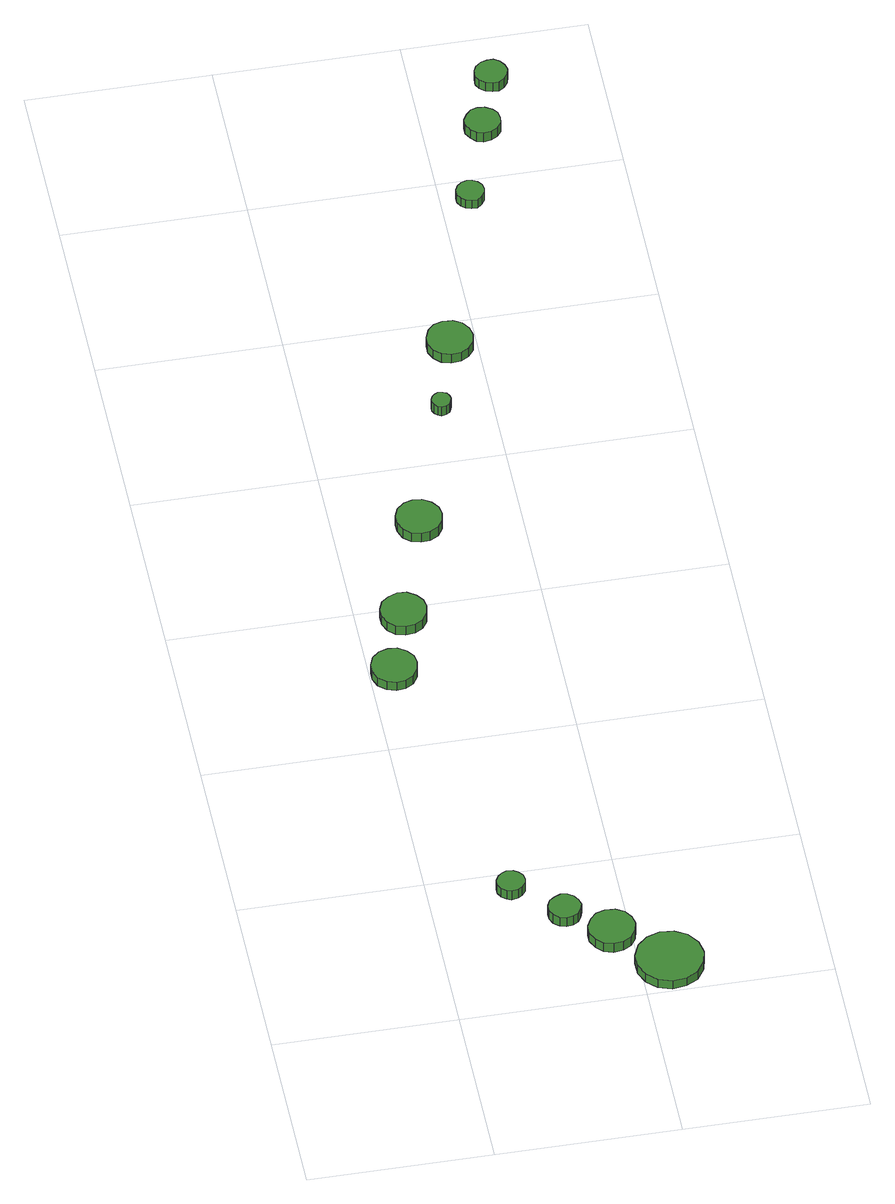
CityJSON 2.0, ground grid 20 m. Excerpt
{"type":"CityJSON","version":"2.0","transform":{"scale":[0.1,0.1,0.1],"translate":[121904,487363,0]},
"CityObjects":{
"tree1":{"type":"SolitaryVegetationObject","attributes":{"function":"something"},"geometry":[{"type":"MultiSurface","lod":"1","boundaries":[[[0,1,2,3,4,5,6,7,8,9,10,11,12,13,14]],[[15,16,17,18,19,20,21,22,23,24,25,26,27,28,29]],[[0,29,28,1]],[[1,28,27,2]],[[2,27,26,3]],[[3,26,25,4]],[[4,25,24,5]],[[5,24,23,6]],[[6,23,22,7]],[[7,22,21,8]],[[8,21,20,9]],[[9,20,19,10]],[[10,19,18,11]],[[11,18,17,12]],[[12,17,16,13]],[[13,16,15,14]],[[14,15,29,0]]]}]},
"tree2":{"type":"SolitaryVegetationObject","attributes":{"function":"something"},"geometry":[{"type":"MultiSurface","lod":"1","boundaries":[[[30,31,32,33,34,35,36,37,38,39,40,41,42,43,44]],[[45,46,47,48,49,50,51,52,53,54,55,56,57,58,59]],[[30,59,58,31]],[[31,58,57,32]],[[32,57,56,33]],[[33,56,55,34]],[[34,55,54,35]],[[35,54,53,36]],[[36,53,52,37]],[[37,52,51,38]],[[38,51,50,39]],[[39,50,49,40]],[[40,49,48,41]],[[41,48,47,42]],[[42,47,46,43]],[[43,46,45,44]],[[44,45,59,30]]]}]},
"tree3":{"type":"SolitaryVegetationObject","attributes":{"function":"something"},"geometry":[{"type":"MultiSurface","lod":"1","boundaries":[[[60,61,62,63,64,65,66,67,68,69,70,71,72,73,74]],[[75,76,77,78,79,80,81,82,83,84,85,86,87,88,89]],[[60,89,88,61]],[[61,88,87,62]],[[62,87,86,63]],[[63,86,85,64]],[[64,85,84,65]],[[65,84,83,66]],[[66,83,82,67]],[[67,82,81,68]],[[68,81,80,69]],[[69,80,79,70]],[[70,79,78,71]],[[71,78,77,72]],[[72,77,76,73]],[[73,76,75,74]],[[74,75,89,60]]]}]},
"tree4":{"type":"SolitaryVegetationObject","attributes":{"function":"something"},"geometry":[{"type":"MultiSurface","lod":"1","boundaries":[[[90,91,92,93,94,95,96,97,98,99,100,101,102,103,104]],[[105,106,107,108,109,110,111,112,113,114,115,116,117,118,119]],[[90,119,118,91]],[[91,118,117,92]],[[92,117,116,93]],[[93,116,115,94]],[[94,115,114,95]],[[95,114,113,96]],[[96,113,112,97]],[[97,112,111,98]],[[98,111,110,99]],[[99,110,109,100]],[[100,109,108,101]],[[101,108,107,102]],[[102,107,106,103]],[[103,106,105,104]],[[104,105,119,90]]]}]},
"tree5":{"type":"SolitaryVegetationObject","attributes":{"function":"something"},"geometry":[{"type":"MultiSurface","lod":"1","boundaries":[[[120,121,122,123,124,125,126,127,128,129,130,131,132,133,134]],[[135,136,137,138,139,140,141,142,143,144,145,146,147,148,149]],[[120,149,148,121]],[[121,148,147,122]],[[122,147,146,123]],[[123,146,145,124]],[[124,145,144,125]],[[125,144,143,126]],[[126,143,142,127]],[[127,142,141,128]],[[128,141,140,129]],[[129,140,139,130]],[[130,139,138,131]],[[131,138,137,132]],[[132,137,136,133]],[[133,136,135,134]],[[134,135,149,120]]]}]},
"tree6":{"type":"SolitaryVegetationObject","attributes":{"function":"something"},"geometry":[{"type":"MultiSurface","lod":"1","boundaries":[[[150,151,152,153,154,155,156,157,158,159,160,161,162,163,164]],[[165,166,167,168,169,170,171,172,173,174,175,176,177,178,179]],[[150,179,178,151]],[[151,178,177,152]],[[152,177,176,153]],[[153,176,175,154]],[[154,175,174,155]],[[155,174,173,156]],[[156,173,172,157]],[[157,172,171,158]],[[158,171,170,159]],[[159,170,169,160]],[[160,169,168,161]],[[161,168,167,162]],[[162,167,166,163]],[[163,166,165,164]],[[164,165,179,150]]]}]},
"tree7":{"type":"SolitaryVegetationObject","attributes":{"function":"something"},"geometry":[{"type":"MultiSurface","lod":"1","boundaries":[[[180,181,182,183,184,185,186,187,188,189,190,191,192,193,194]],[[195,196,197,198,199,200,201,202,203,204,205,206,207,208,209]],[[180,209,208,181]],[[181,208,207,182]],[[182,207,206,183]],[[183,206,205,184]],[[184,205,204,185]],[[185,204,203,186]],[[186,203,202,187]],[[187,202,201,188]],[[188,201,200,189]],[[189,200,199,190]],[[190,199,198,191]],[[191,198,197,192]],[[192,197,196,193]],[[193,196,195,194]],[[194,195,209,180]]]}]},
"tree8":{"type":"SolitaryVegetationObject","attributes":{"function":"something"},"geometry":[{"type":"MultiSurface","lod":"1","boundaries":[[[210,211,212,213,214,215,216,217,218,219,220,221,222,223,224]],[[225,226,227,228,229,230,231,232,233,234,235,236,237,238,239]],[[210,239,238,211]],[[211,238,237,212]],[[212,237,236,213]],[[213,236,235,214]],[[214,235,234,215]],[[215,234,233,216]],[[216,233,232,217]],[[217,232,231,218]],[[218,231,230,219]],[[219,230,229,220]],[[220,229,228,221]],[[221,228,227,222]],[[222,227,226,223]],[[223,226,225,224]],[[224,225,239,210]]]}]},
"tree9":{"type":"SolitaryVegetationObject","attributes":{"function":"something"},"geometry":[{"type":"MultiSurface","lod":"1","boundaries":[[[240,241,242,243,244,245,246,247,248,249,250,251,252,253,254]],[[255,256,257,258,259,260,261,262,263,264,265,266,267,268,269]],[[240,269,268,241]],[[241,268,267,242]],[[242,267,266,243]],[[243,266,265,244]],[[244,265,264,245]],[[245,264,263,246]],[[246,263,262,247]],[[247,262,261,248]],[[248,261,260,249]],[[249,260,259,250]],[[250,259,258,251]],[[251,258,257,252]],[[252,257,256,253]],[[253,256,255,254]],[[254,255,269,240]]]}]},
"tree10":{"type":"SolitaryVegetationObject","attributes":{"function":"something"},"geometry":[{"type":"MultiSurface","lod":"1","boundaries":[[[270,271,272,273,274,275,276,277,278,279,280,281,282,283,284]],[[285,286,287,288,289,290,291,292,293,294,295,296,297,298,299]],[[270,299,298,271]],[[271,298,297,272]],[[272,297,296,273]],[[273,296,295,274]],[[274,295,294,275]],[[275,294,293,276]],[[276,293,292,277]],[[277,292,291,278]],[[278,291,290,279]],[[279,290,289,280]],[[280,289,288,281]],[[281,288,287,282]],[[282,287,286,283]],[[283,286,285,284]],[[284,285,299,270]]]}]},
"tree11":{"type":"SolitaryVegetationObject","attributes":{"function":"something"},"geometry":[{"type":"MultiSurface","lod":"1","boundaries":[[[300,301,302,303,304,305,306,307,308,309,310,311,312,313,314]],[[315,316,317,318,319,320,321,322,323,324,325,326,327,328,329]],[[300,329,328,301]],[[301,328,327,302]],[[302,327,326,303]],[[303,326,325,304]],[[304,325,324,305]],[[305,324,323,306]],[[306,323,322,307]],[[307,322,321,308]],[[308,321,320,309]],[[309,320,319,310]],[[310,319,318,311]],[[311,318,317,312]],[[312,317,316,313]],[[313,316,315,314]],[[314,315,329,300]]]}]},
"tree12":{"type":"SolitaryVegetationObject","attributes":{"function":"something"},"geometry":[{"type":"MultiSurface","lod":"1","boundaries":[[[330,331,332,333,334,335,336,337,338,339,340,341,342,343,344]],[[345,346,347,348,349,350,351,352,353,354,355,356,357,358,359]],[[330,359,358,331]],[[331,358,357,332]],[[332,357,356,333]],[[333,356,355,334]],[[334,355,354,335]],[[335,354,353,336]],[[336,353,352,337]],[[337,352,351,338]],[[338,351,350,339]],[[339,350,349,340]],[[340,349,348,341]],[[341,348,347,342]],[[342,347,346,343]],[[343,346,345,344]],[[344,345,359,330]]]}]}
},
"vertices":[
[102,172,21],[101,178,21],[97,183,21],[92,186,21],[85,187,21],[80,185,21],[75,181,21],[72,175,21],[72,169,21],[75,163,21],[80,159,21],[85,157,21],[92,158,21],[97,161,21],[101,166,21],[101,166,8],[97,161,8],[92,158,8],[85,157,8],[80,159,8],[75,163,8],[72,169,8],[72,175,8],[75,181,8],[80,185,8],[85,187,8],[92,186,8],[97,183,8],[101,178,8],[102,172,8],
[154,129,17],[152,136,17],[148,142,17],[142,146,17],[135,147,17],[128,144,17],[122,140,17],[119,133,17],[119,126,17],[122,119,17],[128,114,17],[135,112,17],[142,113,17],[148,116,17],[152,122,17],[152,122,4],[148,116,4],[142,113,4],[135,112,4],[128,114,4],[122,119,4],[119,126,4],[119,133,4],[122,140,4],[128,144,4],[135,147,4],[142,146,4],[148,142,4],[152,136,4],[154,129,4],
[50,504,20],[48,514,20],[42,522,20],[33,528,20],[23,529,20],[13,526,20],[5,519,20],[1,509,20],[1,499,20],[5,489,20],[13,482,20],[23,479,20],[33,480,20],[42,485,20],[48,494,20],[48,494,8],[42,485,8],[33,480,8],[23,479,8],[13,482,8],[5,489,8],[1,499,8],[1,509,8],[5,519,8],[13,526,8],[23,529,8],[33,528,8],[42,522,8],[48,514,8],[50,504,8],
[204,89,19],[202,99,19],[196,108,19],[187,113,19],[176,114,19],[166,111,19],[159,104,19],[154,94,19],[154,84,19],[159,74,19],[166,67,19],[176,64,19],[187,65,19],[196,70,19],[202,79,19],[202,79,6],[196,70,6],[187,65,6],[176,64,6],[166,67,6],[159,74,6],[154,84,6],[154,94,6],[159,104,6],[166,111,6],[176,114,6],[187,113,6],[196,108,6],[202,99,6],[204,89,6],
[75,584,18],[73,594,18],[67,602,18],[58,608,18],[48,609,18],[38,605,18],[30,599,18],[26,589,18],[26,579,18],[30,569,18],[38,562,18],[48,559,18],[58,560,18],[67,565,18],[73,574,18],[73,574,5],[67,565,5],[58,560,5],[48,559,5],[38,562,5],[30,569,5],[26,579,5],[26,589,5],[30,599,5],[38,605,5],[48,609,5],[58,608,5],[67,602,5],[73,594,5],[75,584,5],
[267,37,17],[264,52,17],[255,65,17],[242,72,17],[227,74,17],[212,69,17],[201,59,17],[195,45,17],[195,30,17],[201,16,17],[212,6,17],[227,1,17],[242,3,17],[255,10,17],[264,23,17],[264,23,5],[255,10,5],[242,3,5],[227,1,5],[212,6,5],[201,16,5],[195,30,5],[195,45,5],[201,59,5],[212,69,5],[227,74,5],[242,72,5],[255,65,5],[264,52,5],[267,37,5],
[116,715,17],[114,725,17],[108,733,17],[99,739,17],[89,740,17],[79,737,17],[71,730,17],[67,720,17],[67,710,17],[71,700,17],[79,693,17],[89,690,17],[99,691,17],[108,696,17],[114,705,17],[114,705,4],[108,696,4],[99,691,4],[89,690,4],[79,693,4],[71,700,4],[67,710,4],[67,720,4],[71,730,4],[79,737,4],[89,740,4],[99,739,4],[108,733,4],[114,725,4],[116,715,4],
[156,877,18],[155,881,18],[153,885,18],[149,887,18],[144,888,18],[140,886,18],[137,883,18],[135,879,18],[135,875,18],[137,871,18],[140,868,18],[144,866,18],[149,867,18],[153,869,18],[155,873,18],[155,873,5],[153,869,5],[149,867,5],[144,866,5],[140,868,5],[137,871,5],[135,875,5],[135,879,5],[137,883,5],[140,886,5],[144,888,5],[149,887,5],[153,885,5],[155,881,5],[156,877,5],
[195,960,22],[193,970,22],[187,979,22],[178,984,22],[167,985,22],[157,982,22],[150,975,22],[146,965,22],[146,955,22],[150,946,22],[157,939,22],[167,936,22],[178,937,22],[187,942,22],[193,950,22],[193,950,9],[187,942,9],[178,937,9],[167,936,9],[157,939,9],[150,946,9],[146,955,9],[146,965,9],[150,975,9],[157,982,9],[167,985,9],[178,984,9],[187,979,9],[193,970,9],[195,960,9],
[246,1168,21],[245,1174,21],[241,1179,21],[236,1182,21],[230,1183,21],[224,1181,21],[219,1177,21],[216,1171,21],[216,1165,21],[219,1159,21],[224,1155,21],[230,1153,21],[236,1153,21],[241,1157,21],[245,1162,21],[245,1162,9],[241,1157,9],[236,1153,9],[230,1153,9],[224,1155,9],[219,1159,9],[216,1165,9],[216,1171,9],[219,1177,9],[224,1181,9],[230,1183,9],[236,1182,9],[241,1179,9],[245,1174,9],[246,1168,9],
[282,1269,18],[281,1277,18],[276,1283,18],[269,1287,18],[261,1288,18],[254,1286,18],[248,1280,18],[244,1273,18],[244,1265,18],[248,1258,18],[254,1252,18],[261,1250,18],[269,1251,18],[276,1255,18],[281,1261,18],[281,1261,5],[276,1255,5],[269,1251,5],[261,1250,5],[254,1252,5],[248,1258,5],[244,1265,5],[244,1273,5],[248,1280,5],[254,1286,5],[261,1288,5],[269,1287,5],[276,1283,5],[281,1277,5],[282,1269,5],
[303,1339,16],[301,1346,16],[297,1352,16],[291,1356,16],[284,1356,16],[277,1354,16],[271,1349,16],[268,1343,16],[268,1335,16],[271,1329,16],[277,1324,16],[284,1322,16],[291,1322,16],[297,1326,16],[301,1332,16],[301,1332,3],[297,1326,3],[291,1322,3],[284,1322,3],[277,1324,3],[271,1329,3],[268,1335,3],[268,1343,3],[271,1349,3],[277,1354,3],[284,1356,3],[291,1356,3],[297,1352,3],[301,1346,3],[303,1339,3]
]}
